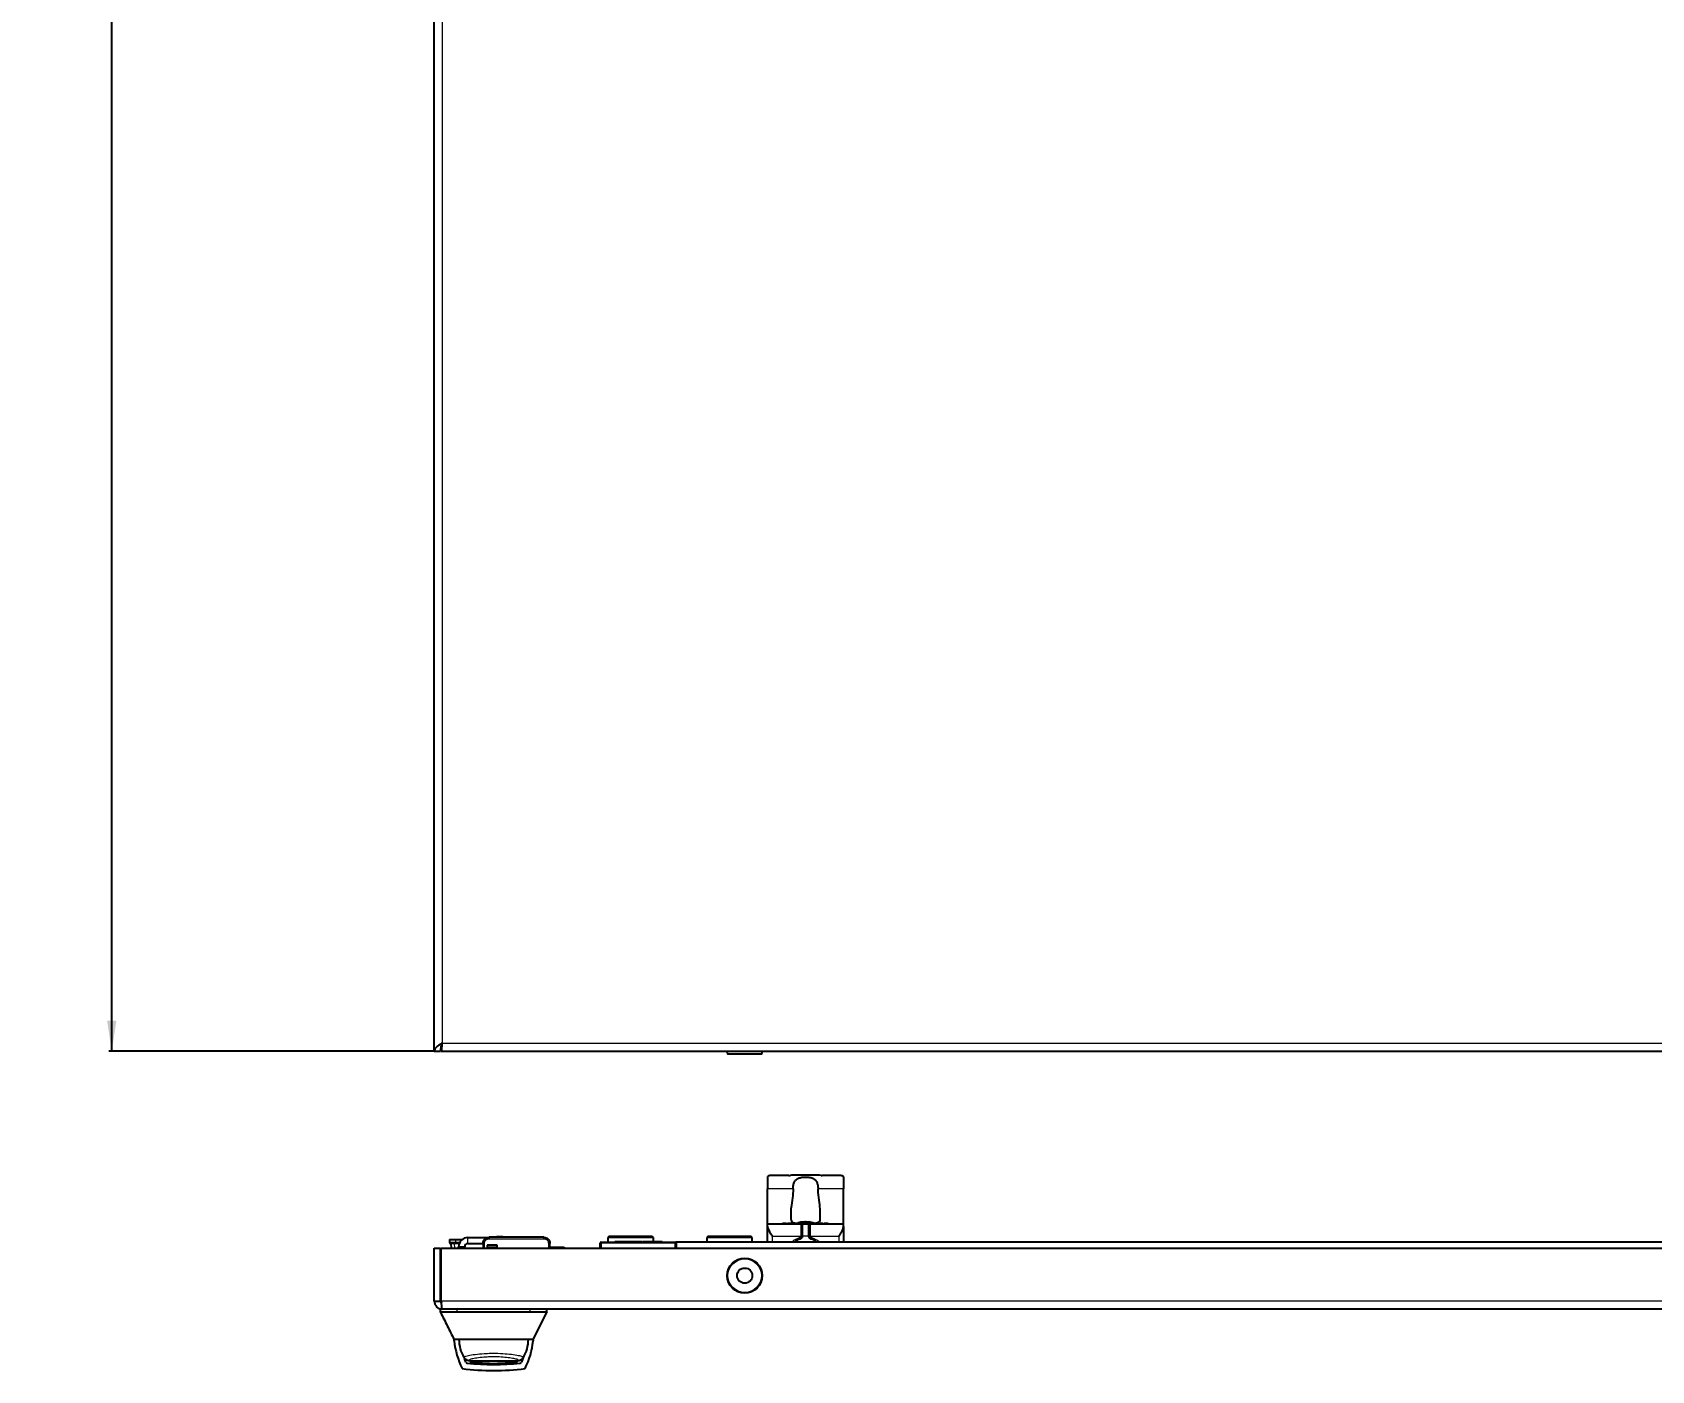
# Model space of a CAD drawing. Header units: millimetres. Extents: x -527 to 1671, y -588 to 1043.
# Drawn here: x -527 to 5, y -588 to -149 of the extents above; entities that cross this region are included whole.
import ezdxf

# ---------------------------------------------------------------- set-up
doc = ezdxf.new("R2010")
doc.units = ezdxf.units.MM
doc.layers.add('FORMAT', color=7, linetype='Continuous')
doc.styles.add('SLDTEXTSTYLE0', font='TXT', dxfattribs={"width": 0.75})
doc.dimstyles.new('SLDDIMSTYLE0', dxfattribs={"dimtxt": 20, "dimasz": 10, "dimexe": 0, "dimexo": 0.0625, "dimgap": 5, "dimtad": 2, "dimdec": 1, "dimrnd": 1e-09, "dimzin": 12, "dimdsep": 46, "dimtxsty": 'SLDTEXTSTYLE0', "dimsah": 1, "dimcen": 0.09, "dimadec": 0, "dimazin": 3, "dimtfac": 1, "dimtofl": 0, "dimtmove": 0, "dimatfit": 3, "dimfxl": 0, "dimfrac": 2, "dimtolj": 1, "dimtzin": 12, "dimarcsym": 0})

# ---------------------------------------------------------------- blocks, each defined once
blk = doc.blocks.new('_D_1')
at = {"layer": 'FORMAT'}
for p, q in [((-394.66, 871.82), (-501.65, 871.82)), ((-500.65, -483.18), (-500.65, 871.82)), ((-394.66, -483.18), (-501.65, -483.18))]:
    blk.add_line(p, q, dxfattribs=at)
for points in [[(-500.65, 871.82), (-502.19, 861.82), (-499.11, 861.82)], [(-500.65, -483.18), (-499.11, -473.18), (-502.19, -473.18)]]:
    blk.add_solid(points, dxfattribs=at)
at = {"layer": 'FORMAT', "insert": (-526.43, 237.44), "char_height": 20, "attachment_point": 1, "rotation": 90, "style": 'SLDTEXTSTYLE0'}
blk.add_mtext('1355', dxfattribs=at)

msp = doc.modelspace()

# ---------------------------------------------------------------- linework, layer by layer
at = {"color": 7, "linetype": 'Continuous', "lineweight": 25}
for p, q in [((-394.65, -483.18), (-394.65, 871.82)), ((-394.65, -483.18), (-392.65, -483.18)), ((-392.35, -483.18), (-392.35, -481.5)), ((-392.35, -483.18), (397.05, -483.18)), ((-298.4, -483.18), (-298.4, -483.93)), ((-289.64, -484.18), (-298.15, -484.18)), ((-287.15, -484.18), (-289.64, -484.18)), ((-286.9, -483.93), (-286.9, -483.18)), ((-285.15, -524.61), (-285.15, -528.45)), ((-278.13, -524.05), (-283.65, -524.05)), ((-277.24, -524), (-277.76, -524.01)), ((-268.05, -523.95), (-277.24, -523.95)), ((-267.53, -524.01), (-268.05, -524)), ((-261.65, -524.05), (-267.17, -524.05)), ((-260.15, -524.61), (-260.15, -528.45)), ((-285.15, -539.95), (-285.15, -528.45)), ((-260.15, -539.95), (-260.15, -528.45)), ((-277.5, -535.73), (-277.5, -538.32)), ((-267.8, -538.32), (-267.8, -535.73)), ((-285.15, -540.82), (-285.15, -539.95)), ((-285.15, -539.95), (-271.65, -539.95)), ((-285.15, -545.95), (-285.15, -540.82)), ((-280.27, -539.85), (-280.27, -539.95)), ((-280.13, -539.85), (-280.13, -539.95)), ((-280.01, -539.85), (-280.01, -539.95)), ((-279.2, -539.85), (-280.01, -539.85)), ((-279.2, -539.85), (-279.2, -539.95)), ((-279.05, -539.85), (-279.05, -539.95)), ((-278.93, -539.85), (-278.93, -539.95)), ((-278.59, -539.85), (-278.59, -539.95)), ((-278.41, -539.85), (-278.41, -539.95)), ((-277.88, -539.85), (-277.88, -539.95)), ((-277.4, -539.85), (-277.4, -539.95)), ((-277.23, -539.85), (-277.23, -539.95)), ((-276.77, -539.85), (-276.77, -539.95)), ((-276.63, -539.85), (-276.63, -539.95)), ((-276.51, -539.85), (-276.51, -539.95)), ((-276.2, -539.85), (-276.2, -539.95)), ((-274.92, -539.85), (-276.04, -539.85)), ((-274.92, -539.85), (-274.92, -539.95)), ((-274.78, -539.85), (-274.78, -539.95)), ((-274.59, -539.85), (-274.59, -539.95)), ((-274.58, -539.85), (-274.58, -539.95)), ((-273.99, -539.85), (-274.58, -539.85)), ((-273.99, -539.85), (-273.99, -539.95)), ((-273.72, -539.62), (-273.74, -539.39)), ((-273.67, -539.63), (-273.71, -539.32)), ((-273.69, -539.48), (-273.69, -539.39)), ((-273.09, -539.85), (-273.66, -539.85)), ((-273.65, -539.95), (-271.65, -539.95)), ((-273.65, -543.95), (-273.65, -539.95)), ((-273.09, -539.85), (-273.09, -539.95)), ((-273.08, -539.85), (-273.08, -539.95)), ((-273.08, -539.85), (-272.9, -539.85)), ((-272.9, -539.85), (-272.9, -539.95)), ((-272.9, -539.85), (-272.9, -539.85)), ((-272.88, -539.85), (-272.88, -539.95)), ((-272.87, -539.35), (-272.87, -539.32)), ((-272.73, -539.85), (-272.73, -539.95)), ((-271.93, -539.85), (-272.73, -539.85)), ((-271.93, -539.85), (-271.93, -539.95)), ((-271.79, -539.85), (-271.79, -539.95)), ((-271.67, -539.85), (-271.67, -539.95)), ((-271.67, -539.88), (-271.38, -539.87)), ((-271.65, -539.95), (-271.65, -543.95)), ((-271.6, -539.39), (-271.59, -539.32)), ((-271.24, -539.51), (-271.23, -539.39)), ((-271.24, -539.85), (-271.24, -539.95)), ((-271.15, -539.95), (-260.15, -539.95)), ((-271.11, -539.85), (-271.11, -539.95)), ((-270.74, -539.85), (-270.74, -539.95)), ((-270.49, -539.85), (-270.49, -539.95)), ((-270.37, -539.85), (-270.37, -539.95)), ((-270.23, -539.85), (-270.23, -539.95)), ((-270.11, -539.85), (-270.11, -539.95)), ((-269.68, -539.85), (-269.68, -539.95)), ((-269.65, -539.85), (-269.68, -539.85)), ((-269.64, -539.85), (-269.64, -539.95)), ((-269.61, -539.85), (-269.61, -539.95)), ((-269.44, -539.85), (-269.44, -539.95)), ((-269.09, -539.85), (-269.09, -539.95)), ((-268.6, -539.85), (-268.6, -539.95)), ((-268.41, -539.85), (-268.41, -539.95)), ((-268.06, -539.85), (-268.06, -539.95)), ((-267.91, -539.85), (-267.91, -539.95)), ((-266.85, -539.85), (-267.91, -539.85)), ((-266.85, -539.85), (-266.85, -539.95)), ((-266.54, -539.85), (-266.54, -539.95)), ((-266.37, -539.85), (-266.37, -539.95)), ((-266, -539.85), (-266, -539.95)), ((-265.24, -539.85), (-266, -539.85)), ((-265.24, -539.85), (-265.24, -539.95)), ((-260.15, -540.82), (-260.15, -539.95)), ((-260.15, -540.82), (-260.15, -545.95)), ((-394.65, -547.95), (-392.65, -547.95)), ((-394.65, -565.35), (-394.65, -547.95)), ((-392.65, -565.35), (-392.65, -547.95)), ((-392.35, -565.35), (-392.35, -547.95)), ((-392.35, -547.95), (397.05, -547.95)), ((-389.65, -545.05), (-389.65, -545.95)), ((-389.65, -545.05), (-387.65, -545.05)), ((-387.65, -546.35), (-389.25, -546.35)), ((-389.05, -547.95), (-389.15, -546.35)), ((-387.65, -545.05), (-385.45, -545.05)), ((-386.44, -546.35), (-387.65, -546.35)), ((-386.65, -547.95), (-386.65, -547.45)), ((-384.65, -547.95), (-384.65, -547.45)), ((-383.65, -544.45), (-377.15, -544.45)), ((-383.65, -546.45), (-378.65, -546.45)), ((-378.65, -546.35), (-378.65, -547.85)), ((-377.25, -546.9), (-377.25, -547.85)), ((-374.05, -546.9), (-377.25, -546.9)), ((-377.25, -547.65), (-374.05, -547.65)), ((-358.65, -544.35), (-376.65, -544.35)), ((-374.05, -547.85), (-374.05, -546.9)), ((-356.65, -547.95), (-356.65, -546.35)), ((-352.25, -547.75), (-356.65, -547.75)), ((-340.15, -547.95), (-340.15, -546.25)), ((-339.85, -545.95), (-315.45, -545.95)), ((-337.15, -543.95), (-337.65, -544.45)), ((-337.65, -544.45), (-337.65, -545.95)), ((-322.65, -544.45), (-337.65, -544.45)), ((-337.15, -543.95), (-323.15, -543.95)), ((-335.29, -545.75), (-335.29, -545.95)), ((-331.48, -545.75), (-331.48, -545.95)), ((-331.48, -545.75), (-330.68, -545.75)), ((-330.68, -545.75), (-330.68, -545.95)), ((-330.68, -545.75), (-328.81, -545.75)), ((-329.35, -545.75), (-329.35, -545.72)), ((-328.81, -545.75), (-328.81, -545.95)), ((-328.81, -545.75), (-327.76, -545.75)), ((-327.76, -545.75), (-327.76, -545.95)), ((-327.76, -545.75), (-326.36, -545.75)), ((-326.19, -545.72), (-326.19, -545.95)), ((-326.1, -545.75), (-326.1, -545.95)), ((-326.1, -545.75), (-324.75, -545.75)), ((-324.75, -545.75), (-324.75, -545.95)), ((-324.75, -545.75), (-322.75, -545.75)), ((-322.65, -544.45), (-323.15, -543.95)), ((-322.75, -545.75), (-322.75, -545.95)), ((-322.75, -545.75), (-319.8, -545.75)), ((-322.65, -545.75), (-322.65, -544.45)), ((-319.8, -545.75), (-319.8, -545.95)), ((319.85, -545.95), (-315.15, -545.95)), ((-315.15, -545.95), (-315.15, -546.25)), ((-315.15, -546.25), (-315.15, -546.89)), ((-315.15, -546.89), (-315.15, -547.95)), ((-304.65, -543.95), (-305.15, -544.45)), ((-305.15, -544.45), (-305.15, -545.95)), ((-290.15, -544.45), (-305.15, -544.45)), ((-304.65, -543.95), (-290.65, -543.95)), ((-290.15, -544.45), (-290.65, -543.95)), ((-290.15, -545.95), (-290.15, -544.45)), ((-273.65, -543.95), (-273.65, -543.98)), ((-271.65, -543.98), (-271.65, -543.95)), ((-394.65, -565.35), (-392.65, -565.35)), ((-392.65, -568.95), (-392.65, -567.95)), ((-392.05, -567.95), (-392.65, -567.95)), ((396.75, -567.95), (-392.05, -567.95)), ((-363.15, -568.95), (-387.15, -568.95)), ((-362.15, -577.95), (-357.62, -568.89)), ((-357.65, -568.95), (-357.65, -567.95)), ((-385.75, -577.95), (-388.15, -577.95)), ((-388.11, -577.95), (-388.11, -578.15)), ((-364.55, -577.95), (-385.75, -577.95)), ((-362.15, -577.95), (-364.55, -577.95)), ((-362.19, -578.15), (-362.19, -577.95)), ((-380.98, -584.93), (-369.38, -584.93)), ((-380.98, -584.93), (-380.83, -584.93))]:
    msp.add_line(p, q, dxfattribs=at)
at = {"color": 8, "linetype": 'Continuous', "lineweight": 18}
for p, q in [((-392.05, 116.84), (-392.05, -480.58)), ((-392.05, -480.58), (396.75, -480.58)), ((-298.4, -483.93), (-289.5, -483.93)), ((-289.5, -483.93), (-286.9, -483.93)), ((-276.74, -528.45), (-285.15, -528.45)), ((-260.15, -528.45), (-268.56, -528.45)), ((-276.04, -539.85), (-276.04, -539.95)), ((-274.15, -543.95), (-274.15, -539.95)), ((-271.15, -539.95), (-271.15, -543.95)), ((-389.65, -545.95), (-387.65, -545.95)), ((-388.15, -546.35), (-388.05, -547.95)), ((-387.65, -545.05), (-387.65, -545.95)), ((-387.65, -546.35), (-387.65, -545.95)), ((-387.65, -545.95), (-386.25, -545.95)), ((-384.65, -547.45), (-386.65, -547.45)), ((-383.65, -546.45), (-383.65, -544.45)), ((-378.15, -547.95), (-378.15, -546.35)), ((-376.65, -544.85), (-358.65, -544.85)), ((-357.15, -546.35), (-357.15, -547.95)), ((-352.25, -547.95), (-352.25, -547.75)), ((-339.85, -546.25), (-340.15, -546.25)), ((-339.85, -545.95), (-339.85, -546.25)), ((-315.45, -546.25), (-339.85, -546.25)), ((-339.85, -546.25), (-339.85, -547.95)), ((-334.05, -545.75), (-334.05, -545.95)), ((-315.45, -545.95), (-315.45, -546.25)), ((-315.45, -547.95), (-315.45, -546.25)), ((-315.15, -546.25), (-315.45, -546.25)), ((-283.65, -543.95), (-274.15, -543.95)), ((-283.65, -543.95), (-283.65, -545.95)), ((-274.51, -544.46), (-274.37, -544.94)), ((-274.15, -543.98), (-274.15, -543.95)), ((-274.15, -543.95), (-273.65, -543.95)), ((-274.15, -543.98), (-273.65, -543.98)), ((-271.65, -543.95), (-273.65, -543.95)), ((-271.65, -543.95), (-271.15, -543.95)), ((-271.65, -543.98), (-271.15, -543.98)), ((-271.15, -543.95), (-271.15, -543.98)), ((-271.15, -543.95), (-261.65, -543.95)), ((-270.92, -544.94), (-270.79, -544.46)), ((-261.65, -545.95), (-261.65, -543.95)), ((397.05, -565.35), (-392.35, -565.35)), ((-387.15, -568.95), (-387.15, -567.95)), ((-363.15, -568.95), (-363.15, -567.95))]:
    msp.add_line(p, q, dxfattribs=at)
at = {"color": 7, "linetype": 'Continuous', "lineweight": 25, "flags": 128}
for points in [[(-384.26, -585.38), (-384.62, -584.49), (-384.73, -584.21)], [(-365.45, -583.89), (-365.67, -584.49), (-366.03, -585.38)]]:
    msp.add_lwpolyline(points, dxfattribs=at)
at = {"color": 7, "linetype": 'Continuous', "lineweight": 25}
for radius in [5.75, 2.5]:
    msp.add_circle((-292.65, -556.95), radius, dxfattribs=at)
at = {"color": 8, "linetype": 'Continuous', "lineweight": 18}
msp.add_circle((-292.65, -556.95), 5.5, dxfattribs=at)
at = {"color": 7, "linetype": 'Continuous', "lineweight": 25}
for centre, radius, start, end in [((-298.15, -483.93), 0.25, 180, 270), ((-287.15, -483.93), 0.25, 270, 0), ((-272.65, -547.25), 8, 98.4177, 108.4444), ((-272.62, -543.58), 4.34, 104.9946, 114.6637), ((-273.96, -545.16), 5.54, 85.1407, 94.8593), ((-273.61, -539.41), 0.133, 135.21, 169.838), ((-272.59, -547.34), 8.03, 91.9998, 97.8361), ((-272.24, -541), 1.85, 119.6719, 132.7372), ((-272.17, -545.81), 6.5, 92.2465, 98.7173), ((-273.12, -545.77), 6.45, 85.7754, 87.764), ((-272.7, -547.34), 8.03, 82.1639, 88.0002), ((-272.8, -543.66), 4.43, 65.1575, 74.4573), ((-271.72, -540.95), 1.64, 72.5824, 85.536), ((-272.65, -547.25), 8, 70.1778, 81.5823), ((-272.64, -546.28), 7.03, 70.8069, 78.4341), ((-270.63, -541.97), 2.36, 82.549, 97.451), ((-389.25, -545.95), 0.4, 180, 270), ((-383.65, -547.45), 3, 90, 180), ((-383.65, -547.45), 1, 90, 180), ((-352.25, -548.35), 0.6, 41.8103, 90), ((-339.85, -546.25), 0.3, 90, 180), ((-315.45, -546.25), 0.3, 0, 90), ((-272.65, -550.95), 6.25, 106.0134, 126.8699), ((-274.65, -543.98), 1, 286.0134, 0), ((-270.65, -543.98), 1, 180, 253.9866), ((-272.65, -550.95), 6.25, 53.1301, 73.9866), ((-396.09, -578.15), 7.98, 358.267, 359.9999), ((-361.26, -575.59), 27, 185.961, 206.1695), ((-375.15, -577.95), 11.4, 180, 210.8742), ((-375.15, -577.95), 11.4, 329.0561, 0), ((-389.04, -575.59), 27, 333.8305, 354.0392), ((-354.21, -578.15), 7.98, 180, 181.7325), ((-375.15, -506.15), 82, 262.7534, 277.2466), ((-383.8, -585.18), 0.5, 203.0437, 263.7491), ((-375.15, -506.15), 80, 263.7491, 276.2509), ((-366.49, -585.18), 0.5, 276.2509, 336.9563)]:
    msp.add_arc(centre, radius, start, end, dxfattribs=at)
at = {"color": 8, "linetype": 'Continuous', "lineweight": 18}
for centre, radius, start, end in [((-272.65, -550.95), 6.75, 106.0134, 132.2054), ((-274.65, -543.98), 0.5, 286.0134, 0), ((-270.65, -543.98), 0.5, 180, 253.9866), ((-272.65, -550.95), 6.75, 47.7946, 73.9866)]:
    msp.add_arc(centre, radius, start, end, dxfattribs=at)
at = {"color": 7, "linetype": 'Continuous', "lineweight": 25}
for points, knots in [([(-392.05, -480.58), (-392.39, -480.79), (-392.73, -481.01), (-393.36, -481.44), (-393.65, -481.66), (-394.13, -482.09), (-394.32, -482.31), (-394.58, -482.74), (-394.65, -482.96), (-394.65, -483.18)], [0, 0, 0, 0, 0.25, 0.25, 0.5, 0.5, 0.75, 0.75, 1, 1, 1, 1]), ([(-392.05, -480.58), (-392.21, -481.01), (-392.36, -481.44), (-392.58, -482.31), (-392.65, -482.74), (-392.65, -483.18)], [0, 0, 0, 0, 0.5, 0.5, 1, 1, 1, 1]), ([(-392.35, -483.18), (-392.32, -483.18), (-392.3, -483.11), (-392.25, -482.85), (-392.22, -482.66), (-392.17, -482.18), (-392.15, -481.89), (-392.1, -481.26), (-392.07, -480.92), (-392.05, -480.58)], [0, 0, 0, 0, 0.25, 0.25, 0.5, 0.5, 0.75, 0.75, 1, 1, 1, 1]), ([(-392.35, -481.18), (-392.3, -481.18), (-392.25, -481.11), (-392.15, -480.89), (-392.1, -480.73), (-392.05, -480.58)], [0, 0, 0, 0, 0.5, 0.5, 1, 1, 1, 1]), ([(-283.65, -524.05), (-283.82, -524.06), (-284.15, -524.06), (-284.6, -524.12), (-284.94, -524.24), (-285.12, -524.41), (-285.14, -524.55), (-285.15, -524.61)], [0, 0, 0, 0, 0.2129, 0.425707, 0.640613, 0.853382, 1, 1, 1, 1]), ([(-278.13, -524.05), (-278.03, -524.04), (-277.9, -524.03), (-277.79, -524.01), (-277.76, -524.01)], [0, 0, 0, 0, 0.789403, 1, 1, 1, 1]), ([(-276.74, -528.45), (-276.72, -528.03), (-276.68, -527.21), (-276.32, -526.11), (-275.67, -525.3), (-274.74, -524.81), (-273.59, -524.57), (-272.26, -524.52), (-270.92, -524.69), (-269.79, -525.16), (-269.06, -525.97), (-268.68, -526.99), (-268.56, -527.86), (-268.56, -528.35), (-268.56, -528.45)], [0, 0, 0, 0, 0.088505, 0.177138, 0.262858, 0.344694, 0.430485, 0.525193, 0.625645, 0.723911, 0.812494, 0.894483, 0.978997, 1, 1, 1, 1]), ([(-267.53, -524.01), (-267.52, -524.01), (-267.41, -524.02), (-267.27, -524.04), (-267.17, -524.05)], [0, 0, 0, 0, 0.161974, 1, 1, 1, 1]), ([(-260.15, -524.61), (-260.16, -524.53), (-260.19, -524.37), (-260.43, -524.21), (-260.79, -524.11), (-261.22, -524.06), (-261.52, -524.05), (-261.65, -524.05)], [0, 0, 0, 0, 0.205683, 0.411346, 0.618649, 0.832339, 1, 1, 1, 1]), ([(-276.74, -528.45), (-276.79, -529.45), (-276.9, -531.59), (-277.42, -534.03), (-277.48, -535.34), (-277.5, -535.73)], [0, 0, 0, 0, 0.378823, 0.812228, 1, 1, 1, 1]), ([(-267.8, -535.73), (-267.88, -534.82), (-268.05, -532.96), (-268.52, -530.37), (-268.55, -528.83), (-268.56, -528.45)], [0, 0, 0, 0, 0.417668, 0.852903, 1, 1, 1, 1]), ([(-285.15, -540.82), (-285.13, -540.99), (-285.07, -541.42), (-284.6, -542.37), (-284.07, -543.26), (-283.72, -543.83), (-283.65, -543.94), (-283.65, -543.95)], [0, 0, 0, 0, 0.19414, 0.485275, 0.898779, 0.996769, 1, 1, 1, 1]), ([(-280.13, -539.85), (-280.15, -539.85), (-280.19, -539.85), (-280.24, -539.85), (-280.27, -539.85), (-280.27, -539.85), (-280.27, -539.85)], [0, 0, 0, 0, 0.280836, 0.55925, 0.779182, 1, 1, 1, 1]), ([(-280.01, -539.85), (-280.01, -539.85), (-280.01, -539.85), (-280.04, -539.85), (-280.08, -539.85), (-280.11, -539.85), (-280.13, -539.85)], [0, 0, 0, 0, 0.280888, 0.559482, 0.77927, 1, 1, 1, 1]), ([(-279.05, -539.85), (-279.06, -539.85), (-279.1, -539.85), (-279.15, -539.85), (-279.18, -539.85), (-279.2, -539.85)], [0, 0, 0, 0, 0.280638, 0.560877, 1, 1, 1, 1]), ([(-278.93, -539.85), (-278.93, -539.85), (-278.93, -539.85), (-278.96, -539.85), (-279, -539.85), (-279.03, -539.85), (-279.05, -539.85)], [0, 0, 0, 0, 0.280941, 0.559114, 0.779089, 1, 1, 1, 1]), ([(-278.41, -539.85), (-278.47, -539.85), (-278.58, -539.85), (-278.59, -539.85), (-278.59, -539.85)], [0, 0, 0, 0, 0.559312, 1, 1, 1, 1]), ([(-277.88, -539.85), (-277.93, -539.85), (-278.05, -539.85), (-278.25, -539.85), (-278.35, -539.85), (-278.41, -539.85)], [0, 0, 0, 0, 0.280496, 0.560765, 1, 1, 1, 1]), ([(-277.4, -539.85), (-277.47, -539.85), (-277.59, -539.85), (-277.79, -539.85), (-277.88, -539.85)], [0, 0, 0, 0, 0.560137, 1, 1, 1, 1]), ([(-277.5, -538.32), (-277.46, -538.59), (-277.37, -539.14), (-276.58, -539.59), (-275.59, -539.79), (-274.81, -539.83), (-274.53, -539.84)], [0, 0, 0, 0, 0.289157, 0.579411, 0.847533, 1, 1, 1, 1]), ([(-277.23, -539.85), (-277.23, -539.85), (-277.25, -539.85), (-277.35, -539.85), (-277.4, -539.85)], [0, 0, 0, 0, 0.559914, 1, 1, 1, 1]), ([(-276.63, -539.85), (-276.65, -539.85), (-276.69, -539.85), (-276.74, -539.85), (-276.77, -539.85), (-276.77, -539.85), (-276.77, -539.85)], [0, 0, 0, 0, 0.280765, 0.559178, 0.779175, 1, 1, 1, 1]), ([(-276.51, -539.85), (-276.51, -539.85), (-276.51, -539.85), (-276.54, -539.85), (-276.58, -539.85), (-276.61, -539.85), (-276.63, -539.85)], [0, 0, 0, 0, 0.280828, 0.559417, 0.779393, 1, 1, 1, 1]), ([(-276.04, -539.85), (-276.06, -539.85), (-276.1, -539.85), (-276.16, -539.85), (-276.19, -539.85), (-276.19, -539.85), (-276.2, -539.85)], [0, 0, 0, 0, 0.280951, 0.559967, 0.779431, 1, 1, 1, 1]), ([(-274.78, -539.85), (-274.78, -539.85), (-274.79, -539.85), (-274.82, -539.85), (-274.87, -539.85), (-274.9, -539.85), (-274.92, -539.85)], [0, 0, 0, 0, 0.2807125, 0.5587014, 0.7790455, 1, 1, 1, 1]), ([(-274.58, -539.85), (-274.58, -539.85), (-274.59, -539.85), (-274.59, -539.85), (-274.59, -539.85)], [0, 0, 0, 0, 0.560081, 1, 1, 1, 1]), ([(-274.15, -539.95), (-274.15, -539.95), (-274.14, -539.95), (-274.14, -539.95), (-274.12, -539.95), (-274.09, -539.95), (-273.97, -539.95), (-273.75, -539.95), (-273.68, -539.95), (-273.65, -539.95)], [0, 0, 0, 0, 0.00167, 0.003889, 0.009531, 0.034361, 0.132751, 0.526214, 1, 1, 1, 1]), ([(-273.81, -539.85), (-273.83, -539.85), (-273.88, -539.85), (-273.95, -539.85), (-273.97, -539.85), (-273.99, -539.85)], [0, 0, 0, 0, 0.281226, 0.561522, 1, 1, 1, 1]), ([(-273.08, -539.85), (-273.08, -539.85), (-273.08, -539.85), (-273.09, -539.85), (-273.09, -539.85)], [0, 0, 0, 0, 0.559504, 1, 1, 1, 1]), ([(-272.73, -539.85), (-272.75, -539.85), (-272.79, -539.85), (-272.85, -539.85), (-272.88, -539.85), (-272.88, -539.85), (-272.88, -539.85)], [0, 0, 0, 0, 0.280855, 0.559718, 0.779518, 1, 1, 1, 1]), ([(-271.79, -539.85), (-271.81, -539.85), (-271.85, -539.85), (-271.9, -539.85), (-271.93, -539.85), (-271.93, -539.85), (-271.93, -539.85)], [0, 0, 0, 0, 0.280813, 0.559099, 0.77917, 1, 1, 1, 1]), ([(-271.67, -539.85), (-271.67, -539.85), (-271.67, -539.85), (-271.7, -539.85), (-271.74, -539.85), (-271.77, -539.85), (-271.79, -539.85)], [0, 0, 0, 0, 0.280912, 0.559405, 0.779108, 1, 1, 1, 1]), ([(-271.65, -539.95), (-271.61, -539.95), (-271.53, -539.95), (-271.27, -539.95), (-271.15, -539.95), (-271.15, -539.95)], [0, 0, 0, 0, 0.475461, 0.994056, 1, 1, 1, 1]), ([(-271.24, -539.85), (-271.26, -539.85), (-271.3, -539.85), (-271.35, -539.85), (-271.38, -539.85), (-271.38, -539.85), (-271.38, -539.85)], [0, 0, 0, 0, 0.2808885, 0.5590229, 0.7791551, 1, 1, 1, 1]), ([(-271.11, -539.85), (-271.12, -539.85), (-271.12, -539.85), (-271.14, -539.85), (-271.19, -539.85), (-271.22, -539.85), (-271.24, -539.85)], [0, 0, 0, 0, 0.2809002, 0.5594983, 0.7791483, 1, 1, 1, 1]), ([(-270.74, -539.85), (-270.8, -539.85), (-270.91, -539.85), (-271.04, -539.85), (-271.11, -539.85), (-271.11, -539.85), (-271.11, -539.85)], [0, 0, 0, 0, 0.280935, 0.559487, 0.779245, 1, 1, 1, 1]), ([(-270.49, -539.85), (-270.53, -539.85), (-270.61, -539.85), (-270.7, -539.85), (-270.74, -539.85)], [0, 0, 0, 0, 0.559441, 1, 1, 1, 1]), ([(-270.66, -539.85), (-270.22, -539.81), (-269.31, -539.75), (-268.36, -539.44), (-267.86, -538.95), (-267.82, -538.51), (-267.8, -538.32)], [0, 0, 0, 0, 0.258101, 0.532051, 0.800559, 1, 1, 1, 1]), ([(-270.37, -539.85), (-270.38, -539.85), (-270.38, -539.85), (-270.46, -539.85), (-270.49, -539.85)], [0, 0, 0, 0, 0.560313, 1, 1, 1, 1]), ([(-270.23, -539.85), (-270.25, -539.85), (-270.29, -539.85), (-270.34, -539.85), (-270.37, -539.85), (-270.37, -539.85), (-270.37, -539.85)], [0, 0, 0, 0, 0.2809103, 0.559174, 0.7791663, 1, 1, 1, 1]), ([(-270.11, -539.85), (-270.11, -539.85), (-270.11, -539.85), (-270.14, -539.85), (-270.18, -539.85), (-270.21, -539.85), (-270.23, -539.85)], [0, 0, 0, 0, 0.280849, 0.55949, 0.779158, 1, 1, 1, 1]), ([(-269.61, -539.85), (-269.62, -539.85), (-269.64, -539.85), (-269.64, -539.85), (-269.64, -539.85)], [0, 0, 0, 0, 0.560691, 1, 1, 1, 1]), ([(-269.44, -539.85), (-269.48, -539.85), (-269.54, -539.85), (-269.59, -539.85), (-269.61, -539.85)], [0, 0, 0, 0, 0.559542, 1, 1, 1, 1]), ([(-269.09, -539.85), (-269.16, -539.85), (-269.29, -539.85), (-269.39, -539.85), (-269.44, -539.85)], [0, 0, 0, 0, 0.560514, 1, 1, 1, 1]), ([(-268.6, -539.85), (-268.68, -539.85), (-268.81, -539.85), (-269.01, -539.85), (-269.09, -539.85)], [0, 0, 0, 0, 0.559217, 1, 1, 1, 1]), ([(-268.41, -539.85), (-268.41, -539.85), (-268.42, -539.85), (-268.55, -539.85), (-268.6, -539.85)], [0, 0, 0, 0, 0.56034, 1, 1, 1, 1]), ([(-267.91, -539.85), (-267.93, -539.85), (-267.98, -539.85), (-268.03, -539.85), (-268.06, -539.85), (-268.06, -539.85), (-268.06, -539.85)], [0, 0, 0, 0, 0.280872, 0.559701, 0.779382, 1, 1, 1, 1]), ([(-266.37, -539.85), (-266.42, -539.85), (-266.52, -539.85), (-266.53, -539.85), (-266.54, -539.85)], [0, 0, 0, 0, 0.558947, 1, 1, 1, 1]), ([(-266, -539.85), (-266.07, -539.85), (-266.21, -539.85), (-266.32, -539.85), (-266.37, -539.85)], [0, 0, 0, 0, 0.559747, 1, 1, 1, 1]), ([(-261.65, -543.95), (-261.65, -543.94), (-261.58, -543.83), (-261.23, -543.26), (-260.7, -542.37), (-260.23, -541.42), (-260.17, -540.99), (-260.15, -540.82)], [0, 0, 0, 0, 0.003231, 0.101221, 0.514725, 0.80586, 1, 1, 1, 1]), ([(-374.27, -544.05), (-374.27, -544.05), (-374.27, -544.05), (-374.2, -544.05), (-374.06, -544.05), (-373.74, -544.05), (-373.42, -544.05), (-373.2, -544.05)], [0, 0, 0, 0, 0.124693, 0.187182, 0.249773, 0.500039, 1, 1, 1, 1]), ([(-373.2, -544.05), (-373.05, -544.05), (-372.83, -544.05), (-372.55, -544.05), (-372.36, -544.05), (-372.22, -544.05), (-372.11, -544.05), (-372.1, -544.05), (-372.09, -544.05)], [0, 0, 0, 0, 0.250089, 0.382495, 0.500259, 0.622163, 0.750133, 1, 1, 1, 1]), ([(-335.29, -545.75), (-335.11, -545.75), (-334.77, -545.75), (-334.28, -545.75), (-334.05, -545.75)], [0, 0, 0, 0, 0.5368, 1, 1, 1, 1]), ([(-334.05, -545.75), (-333.68, -545.75), (-332.98, -545.75), (-332.13, -545.75), (-331.68, -545.75), (-331.65, -545.75)], [0, 0, 0, 0, 0.522437, 0.975649, 1, 1, 1, 1]), ([(-394.65, -565.35), (-394.65, -565.52), (-394.63, -565.69), (-394.56, -566.02), (-394.51, -566.19), (-394.38, -566.5), (-394.3, -566.65), (-394.11, -566.93), (-394.01, -567.07), (-393.76, -567.31), (-393.63, -567.42), (-393.35, -567.6), (-393.2, -567.68), (-392.73, -567.88), (-392.39, -567.95), (-392.05, -567.95)], [0, 0, 0, 0, 0.125, 0.125, 0.25, 0.25, 0.375, 0.375, 0.5, 0.5, 0.625, 0.625, 0.75, 0.75, 1, 1, 1, 1]), ([(-392.68, -568.89), (-392.29, -569.66), (-391.48, -571.27), (-390.36, -573.52), (-389.23, -575.79), (-388.52, -577.21), (-388.15, -577.95)], [0, 0, 0, 0, 0.216327, 0.453955, 0.714745, 1, 1, 1, 1]), ([(-392.65, -565.35), (-392.65, -565.5), (-392.58, -565.66), (-392.36, -565.88), (-392.21, -565.95), (-392.05, -565.95)], [0, 0, 0, 0, 0.5, 0.5, 1, 1, 1, 1]), ([(-387.15, -568.95), (-387.77, -568.95), (-389, -568.95), (-390.65, -568.95), (-391.9, -568.95), (-392.55, -568.95), (-392.62, -568.95), (-392.65, -568.95)], [0, 0, 0, 0, 0.214694, 0.429388, 0.644082, 0.858775, 1, 1, 1, 1]), ([(-392.05, -567.95), (-392.07, -567.95), (-392.1, -567.88), (-392.15, -567.62), (-392.17, -567.43), (-392.22, -566.94), (-392.25, -566.66), (-392.3, -566.03), (-392.32, -565.69), (-392.35, -565.35)], [0, 0, 0, 0, 0.25, 0.25, 0.5, 0.5, 0.75, 0.75, 1, 1, 1, 1]), ([(-357.65, -568.95), (-357.71, -568.95), (-357.83, -568.95), (-358.78, -568.95), (-360.17, -568.95), (-361.72, -568.95), (-362.74, -568.95), (-363.15, -568.95)], [0, 0, 0, 0, 0.21469, 0.42938, 0.644073, 0.858767, 1, 1, 1, 1]), ([(-384.91, -583.82), (-384.79, -583.98), (-384.56, -584.29), (-384.12, -584.57), (-383.71, -584.74), (-383.32, -584.83), (-382.81, -584.89), (-382.06, -584.93), (-381.34, -584.94), (-380.88, -584.93), (-380.83, -584.93)], [0, 0, 0, 0, 0.086907, 0.170444, 0.253995, 0.352832, 0.493755, 0.750586, 0.975401, 1, 1, 1, 1]), ([(-382.9, -585.17), (-382.81, -585.14), (-382.64, -585.08), (-381.32, -585.09), (-379.36, -585.15), (-376.91, -585.2), (-374.26, -585.21), (-371.72, -585.17), (-369.56, -585.11), (-368.03, -585.08), (-367.3, -585.12), (-367.45, -585.25), (-368.47, -585.45), (-370.23, -585.67), (-372.56, -585.84), (-375.17, -585.9), (-377.77, -585.84), (-380.08, -585.67), (-381.83, -585.45), (-382.76, -585.27), (-382.86, -585.19), (-382.9, -585.17)], [0, 0, 0, 0, 0.053435, 0.106868, 0.160358, 0.213991, 0.267619, 0.321181, 0.374779, 0.42843, 0.481983, 0.5354, 0.588925, 0.642773, 0.696736, 0.750367, 0.803567, 0.856759, 0.910369, 0.964326, 1, 1, 1, 1]), ([(-370.55, -584.92), (-370.35, -584.93), (-369.7, -584.93), (-368.77, -584.94), (-367.79, -584.91), (-367.16, -584.86), (-366.61, -584.75), (-366.14, -584.55), (-365.68, -584.24), (-365.48, -583.93), (-365.39, -583.79)], [0, 0, 0, 0, 0.083733, 0.271555, 0.468927, 0.681743, 0.781788, 0.862953, 0.941144, 1, 1, 1, 1])]:
    msp.add_open_spline(points, degree=3, knots=knots, dxfattribs=at)
for points in [[(-378.65, -546.35), (-378.62, -546.08), (-378.56, -545.56), (-378.1, -544.9), (-377.43, -544.44), (-376.91, -544.38), (-376.65, -544.35)], [(-358.65, -544.35), (-358.39, -544.38), (-357.86, -544.44), (-357.2, -544.9), (-356.74, -545.56), (-356.68, -546.08), (-356.65, -546.35)]]:
    msp.add_open_spline(points, degree=3, dxfattribs=at)
at = {"color": 8, "linetype": 'Continuous', "lineweight": 18}
for points in [[(-378.15, -546.35), (-378.21, -546.35), (-378.34, -546.35), (-378.51, -546.35), (-378.63, -546.35), (-378.64, -546.35), (-378.65, -546.35)], [(-378.15, -546.35), (-378.13, -546.15), (-378.08, -545.76), (-377.73, -545.26), (-377.24, -544.91), (-376.84, -544.87), (-376.65, -544.85)], [(-376.65, -544.35), (-376.65, -544.35), (-376.65, -544.37), (-376.65, -544.49), (-376.65, -544.65), (-376.65, -544.78), (-376.65, -544.85)], [(-358.65, -544.85), (-358.65, -544.78), (-358.65, -544.65), (-358.65, -544.49), (-358.65, -544.37), (-358.65, -544.35), (-358.65, -544.35)], [(-358.65, -544.85), (-358.45, -544.87), (-358.06, -544.91), (-357.56, -545.26), (-357.22, -545.76), (-357.17, -546.15), (-357.15, -546.35)], [(-357.15, -546.35), (-357.08, -546.35), (-356.95, -546.35), (-356.79, -546.35), (-356.67, -546.35), (-356.66, -546.35), (-356.65, -546.35)]]:
    msp.add_open_spline(points, degree=3, dxfattribs=at)
for points, knots in [([(-384.84, -583.76), (-384.86, -583.7), (-384.9, -583.55), (-383.61, -583.19), (-381.34, -582.81), (-378.66, -582.55), (-375.8, -582.44), (-372.89, -582.47), (-369.88, -582.7), (-367.4, -583.05), (-365.84, -583.42), (-365.17, -583.68), (-365.4, -583.75), (-365.43, -583.76)], [0, 0, 0, 0, 0.080358, 0.189165, 0.296875, 0.401927, 0.469214, 0.569403, 0.669558, 0.770526, 0.874295, 0.980961, 1, 1, 1, 1]), ([(-369.38, -584.93), (-369.19, -584.93), (-368.27, -584.94), (-367.37, -584.89), (-366.89, -584.73), (-367.42, -584.46), (-368.77, -584.14), (-370.79, -583.84), (-373.28, -583.65), (-375.69, -583.62), (-378.05, -583.71), (-380.26, -583.93), (-382.15, -584.26), (-383.21, -584.58), (-383.31, -584.81), (-382.59, -584.92), (-381.49, -584.93), (-380.98, -584.93)], [0, 0, 0, 0, 0.019237, 0.094456, 0.169947, 0.244138, 0.315947, 0.385269, 0.453516, 0.521522, 0.567246, 0.638978, 0.71315, 0.788639, 0.863863, 0.937348, 1, 1, 1, 1])]:
    msp.add_open_spline(points, degree=3, knots=knots, dxfattribs=at)

# ---------------------------------------------------------------- dimensions: what is measured, and where the dimension line sits
at = {"layer": 'FORMAT'}
dim = msp.add_linear_dim(base=(-500.65, 871.82), p1=(-394.65, -483.18), p2=(-394.65, 871.82), angle=90, dimstyle='SLDDIMSTYLE0', dxfattribs=at)
dim.commit()
dim.dimension.update_dxf_attribs({"geometry": '_D_1', "text_midpoint": (-500.65, 267), "dimtype": 160})

doc.saveas('drawing.dxf')
